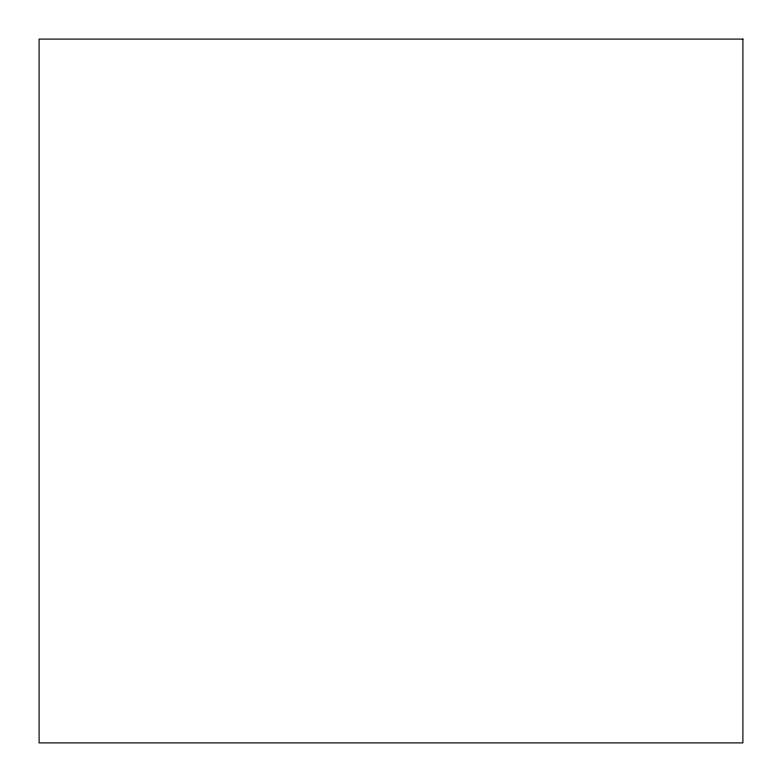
<?xml version="1.0" encoding="UTF-8"?>
<svg xmlns="http://www.w3.org/2000/svg" width="782" height="782" viewBox="0 0 782 782"><rect width="100%" height="100%" fill="white"/><g stroke="black" fill="none" stroke-linecap="round" stroke-linejoin="round"><path stroke-width="1.17" d="M742.9 39.1L39.1 39.1L39.1 742.9L742.9 742.9L742.9 39.1"/></g></svg>
